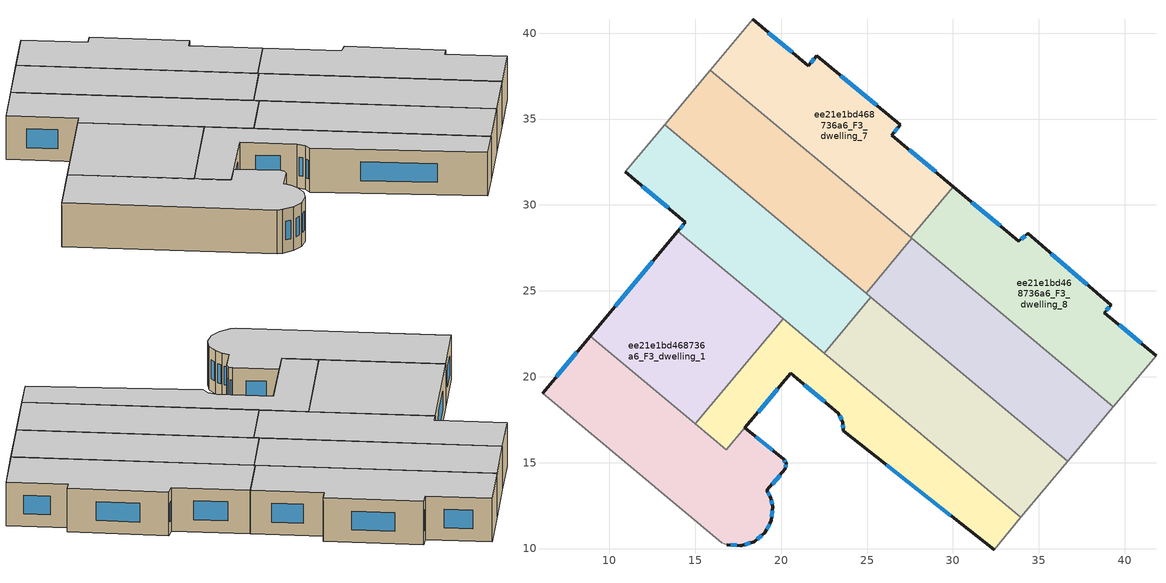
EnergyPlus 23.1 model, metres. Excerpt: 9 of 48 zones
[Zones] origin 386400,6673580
ee21e1bd468736a6_F3_dwelling_0
 floor outside (EU_floor_Construction): 20.07,15.24 17.89,17.03 20.15,15.19 20.1,15.22 z9
 floor to ee21e1bd468736a6_F2_dwelling_0 (EU_floor_Construction): 19.36,13.02 19.39,12.97 19.51,12.44 19.44,11.63 19.05,10.91 18.43,10.39 17.65,10.16 16.84,10.23 16.54,10.35 6.11,19.04 8.59,22.01 z9
 floor to ee21e1bd468736a6_F2_dwelling_1 (EU_floor_Construction): 17.89,17.03 20.07,15.24 20.1,15.22 20.15,15.19 20.29,14.96 20.24,14.63 20.16,14.53 20.13,14.51 20.11,14.5 19.17,13.38 19.36,13.02 8.59,22.01 8.89,22.37 16.81,15.76 z9
 wall outside (EU_wall_Construction): 16.84,10.23 17.65,10.16 18.43,10.39 19.05,10.91 19.44,11.63 19.51,12.44 19.39,12.97 19.17,13.38 20.24,14.63 20.29,14.96 20.15,15.19 17.89,17.03 / 8.89,22.37 6.11,19.04 z9:12
 wall adiabatic (EU_wall_Construction): 6.11,19.04 16.54,10.35 16.84,10.23 z9:12
 wall to ee21e1bd468736a6_F3_dwelling_1 (EU_wall_Construction): 15.01,17.26 8.89,22.37 z9:12
 wall to ee21e1bd468736a6_F3_dwelling_2 (EU_wall_Construction): 17.89,17.03 16.81,15.76 15.01,17.26 z9:12
 window (EU_Window_Construction): 19.33,13.09 19.24,13.26 / 19.48,12.59 19.42,12.81 / 19.46,11.86 19.49,12.21 / 19.16,11.12 19.33,11.42 / 18.61,10.54 18.87,10.76 / 17.87,10.22 18.21,10.33 / 17.07,10.21 17.42,10.18 / 8.1,21.41 6.91,19.99 / 19.5,15.72 18.54,16.51 / 20.25,15.02 20.19,15.12 / 20.26,14.72 20.28,14.86 / 19.48,13.74 19.94,14.27 z9.86:11.14
 ceiling to ee21e1bd468736a6_F4_dwelling_0 (EU_floor_Construction): 19.05,10.91 19.44,11.63 19.51,12.44 19.39,12.97 19.17,13.38 20.24,14.63 20.29,14.96 20.15,15.19 17.89,17.03 16.81,15.76 8.89,22.37 6.11,19.04 16.54,10.35 16.84,10.23 17.65,10.16 18.43,10.39 z12
ee21e1bd468736a6_F3_dwelling_1
 floor adiabatic (EU_floor_Construction): 17.81,20.61 15.01,17.26 8.89,22.37 11.69,25.72 z9
 floor to ee21e1bd468736a6_F2_dwelling_2 (EU_floor_Construction): 20.11,23.37 17.81,20.61 11.69,25.72 14,28.48 z9
 wall outside (EU_wall_Construction): 14,28.48 8.89,22.37 z9:12
 wall to ee21e1bd468736a6_F3_dwelling_2 (EU_wall_Construction): 15.01,17.26 20.11,23.37 z9:12
 wall to ee21e1bd468736a6_F3_dwelling_3 (EU_wall_Construction): 20.11,23.37 14,28.48 z9:12
 window (EU_Window_Construction): 12.54,26.73 10.35,24.11 z9.86:11.14
 ceiling to ee21e1bd468736a6_F4_dwelling_1 (EU_floor_Construction): 15.01,17.26 20.11,23.37 14,28.48 8.89,22.37 z12
ee21e1bd468736a6_F3_dwelling_2
 floor outside (EU_floor_Construction): 23.41,17.76 23.49,17.63 23.53,17.56 23.55,17.5 23.6,17.35 23.32,17.87 z9
 floor to ee21e1bd468736a6_F2_dwelling_3 (EU_floor_Construction): 33.96,11.81 32.39,9.93 23.61,16.87 23.61,16.91 23.63,17.06 23.62,17.21 23.6,17.35 23.55,17.5 23.53,17.56 23.49,17.63 23.41,17.76 23.32,17.87 23.21,17.97 23.14,18.03 21.2,19.66 22.58,21.32 z9
 floor to ee21e1bd468736a6_F2_dwelling_2 (EU_floor_Construction): 22.58,21.32 21.2,19.66 20.57,20.19 19.63,19.09 17.81,20.61 20.11,23.37 z9
 floor to ee21e1bd468736a6_F2_dwelling_1 (EU_floor_Construction): 19.63,19.09 16.81,15.76 15.01,17.26 17.81,20.61 z9
 wall outside (EU_wall_Construction): 17.89,17.03 20.57,20.19 23.32,17.87 23.6,17.35 23.61,16.87 32.39,9.93 z9:12
 wall adiabatic (EU_wall_Construction): 32.39,9.93 33.96,11.81 z9:12
 wall to ee21e1bd468736a6_F3_dwelling_4 (EU_wall_Construction): 33.96,11.81 22.5,21.38 z9:12
 wall to ee21e1bd468736a6_F3_dwelling_3 (EU_wall_Construction): 22.5,21.38 20.11,23.37 z9:12
 window (EU_Window_Construction): 26.12,14.88 29.88,11.91 / 23.6,17.21 23.6,17 / 23.4,17.72 23.52,17.5 / 21.36,19.53 22.53,18.54 / 18.66,17.94 19.8,19.29 z9.86:11.14
 ceiling to ee21e1bd468736a6_F4_dwelling_2 (EU_floor_Construction): 32.39,9.93 33.96,11.81 20.11,23.37 15.01,17.26 16.81,15.76 20.57,20.19 23.32,17.87 23.6,17.35 23.61,16.87 z12
ee21e1bd468736a6_F3_dwelling_3
 floor to ee21e1bd468736a6_F2_dwelling_4 (EU_floor_Construction): 24.95,24.87 23.09,22.64 14.86,29.51 14.42,28.98 10.93,31.93 13.22,34.67 z9
 floor to ee21e1bd468736a6_F2_dwelling_5 (EU_floor_Construction): 25.23,24.64 23.36,22.41 23.09,22.64 24.95,24.87 z9
 floor to ee21e1bd468736a6_F2_dwelling_2 (EU_floor_Construction): 23.36,22.41 22.5,21.38 14,28.48 14.86,29.51 z9
 wall outside (EU_wall_Construction): 10.93,31.93 14.42,28.98 14,28.48 z9:12
 wall adiabatic (EU_wall_Construction): 13.22,34.67 10.93,31.93 z9:12
 wall to ee21e1bd468736a6_F3_dwelling_4 (EU_wall_Construction): 22.5,21.38 25.23,24.64 z9:12
 wall to ee21e1bd468736a6_F3_dwelling_5 (EU_wall_Construction): 24.95,24.87 13.22,34.67 z9:12
 wall to ee21e1bd468736a6_F3_dwelling_6 (EU_wall_Construction): 25.23,24.64 24.95,24.87 z9:12
 window (EU_Window_Construction): 11.93,31.09 13.42,29.82 / 14.3,28.84 14.12,28.62 z9.86:11.14
 ceiling to ee21e1bd468736a6_F4_dwelling_3 (EU_floor_Construction): 22.5,21.38 25.23,24.64 13.22,34.67 10.93,31.93 14.42,28.98 14,28.48 z12
ee21e1bd468736a6_F3_dwelling_4
 floor to ee21e1bd468736a6_F2_dwelling_5 (EU_floor_Construction): 36.68,15.07 34.82,12.84 23.36,22.41 25.23,24.64 z9
 floor to ee21e1bd468736a6_F2_dwelling_3 (EU_floor_Construction): 34.82,12.84 33.96,11.81 22.58,21.32 23.44,22.35 z9
 floor to ee21e1bd468736a6_F2_dwelling_2 (EU_floor_Construction): 23.44,22.35 22.58,21.32 22.5,21.38 23.36,22.41 z9
 wall adiabatic (EU_wall_Construction): 33.96,11.81 36.68,15.07 z9:12
 wall to ee21e1bd468736a6_F3_dwelling_6 (EU_wall_Construction): 36.68,15.07 25.23,24.64 z9:12
 ceiling to ee21e1bd468736a6_F4_dwelling_4 (EU_floor_Construction): 33.96,11.81 36.68,15.07 25.23,24.64 22.5,21.38 z12
ee21e1bd468736a6_F3_dwelling_5
 floor to ee21e1bd468736a6_F2_dwelling_6 (EU_floor_Construction): 27.61,28.05 25.48,25.51 13.75,35.3 15.87,37.85 z9
 floor to ee21e1bd468736a6_F2_dwelling_4 (EU_floor_Construction): 25.48,25.51 24.95,24.87 13.22,34.67 13.75,35.3 z9
 wall to ee21e1bd468736a6_F3_dwelling_6 (EU_wall_Construction): 24.95,24.87 27.61,28.05 z9:12
 wall adiabatic (EU_wall_Construction): 15.87,37.85 13.22,34.67 z9:12
 wall to ee21e1bd468736a6_F3_dwelling_7 (EU_wall_Construction): 27.54,28.11 15.87,37.85 z9:12
 wall to ee21e1bd468736a6_F3_dwelling_8 (EU_wall_Construction): 27.61,28.05 27.54,28.11 z9:12
 ceiling to ee21e1bd468736a6_F4_dwelling_5 (EU_floor_Construction): 24.95,24.87 27.61,28.05 15.87,37.85 13.22,34.67 z12
ee21e1bd468736a6_F3_dwelling_6
 floor adiabatic (EU_floor_Construction): 39.34,18.26 37.21,15.71 25.48,25.51 27.61,28.05 z9
 floor to ee21e1bd468736a6_F2_dwelling_5 (EU_floor_Construction): 37.21,15.71 36.68,15.07 24.95,24.87 25.48,25.51 z9
 wall adiabatic (EU_wall_Construction): 36.68,15.07 39.34,18.26 z9:12
 wall to ee21e1bd468736a6_F3_dwelling_8 (EU_wall_Construction): 39.34,18.26 27.61,28.05 z9:12
 ceiling to ee21e1bd468736a6_F4_dwelling_6 (EU_floor_Construction): 36.68,15.07 39.34,18.26 27.61,28.05 24.95,24.87 z12
ee21e1bd468736a6_F3_dwelling_7
 floor to ee21e1bd468736a6_F2_dwelling_6 (EU_floor_Construction): 27.81,28.43 27.54,28.11 15.87,37.85 16.14,38.17 z9
 floor to ee21e1bd468736a6_F2_dwelling_8 (EU_floor_Construction): 26.95,34.65 26.44,34.05 30.01,31.08 27.8,28.43 16.14,38.17 18.34,40.8 21.58,38.11 22.08,38.67 z9
 floor to ee21e1bd468736a6_F2_dwelling_9 (EU_floor_Construction): 30.01,31.07 27.81,28.43 27.8,28.43 30.01,31.08 z9
 wall outside (EU_wall_Construction): 30.01,31.07 26.44,34.05 26.95,34.65 22.08,38.67 21.58,38.11 18.34,40.8 z9:12
 wall to ee21e1bd468736a6_F3_dwelling_8 (EU_wall_Construction): 27.54,28.11 30.01,31.07 z9:12
 wall adiabatic (EU_wall_Construction): 18.34,40.8 15.87,37.85 z9:12
 window (EU_Window_Construction): 26.59,34.22 26.8,34.48 / 28.99,31.92 27.46,33.2 / 20.65,38.88 19.26,40.03 / 21.94,38.51 21.72,38.27 / 25.56,35.8 23.47,37.52 z9.86:11.14
 ceiling to ee21e1bd468736a6_F4_dwelling_7 (EU_floor_Construction): 27.54,28.11 30.01,31.07 26.44,34.05 26.95,34.65 22.08,38.67 21.58,38.11 18.34,40.8 15.87,37.85 z12
ee21e1bd468736a6_F3_dwelling_8
 floor to ee21e1bd468736a6_F2_dwelling_9 (EU_floor_Construction): 39.21,24.17 38.81,23.74 41.82,21.23 39.61,18.58 27.81,28.43 30.01,31.07 33.84,27.88 34.35,28.34 z9
 floor to ee21e1bd468736a6_F2_dwelling_7 (EU_floor_Construction): 39.61,18.58 39.34,18.26 27.61,28.05 27.87,28.37 z9
 floor to ee21e1bd468736a6_F2_dwelling_6 (EU_floor_Construction): 27.87,28.37 27.61,28.05 27.54,28.11 27.81,28.43 z9
 wall outside (EU_wall_Construction): 41.82,21.23 38.81,23.74 39.21,24.17 34.35,28.34 33.84,27.88 30.01,31.07 z9:12
 wall adiabatic (EU_wall_Construction): 39.34,18.26 41.82,21.23 z9:12
 window (EU_Window_Construction): 37.82,25.36 35.74,27.15 / 38.92,23.86 39.1,24.05 / 40.96,21.94 39.67,23.02 / 32.75,28.79 31.11,30.16 / 34.2,28.21 33.98,28.01 z9.86:11.14
 ceiling to ee21e1bd468736a6_F4_dwelling_8 (EU_floor_Construction): 39.34,18.26 41.82,21.23 38.81,23.74 39.21,24.17 34.35,28.34 33.84,27.88 30.01,31.07 27.54,28.11 z12
[Building]
EU S2 Campaign: North Axis=0; Terrain=City; Solar Distribution=FullExterior
[Site:Location]
Helsinki-Vantaa.AP: Latitude=60.317; Longitude=24.963; Time Zone=2; Elevation=54.6
[SizingPeriod:WeatherFileDays]
AnnualSizingPeriod: Begin Month=1; Begin Day of Month=1; End Month=12; End Day of Month=31; Day of Week for Start Day=Monday; Use Weather File Daylight Saving Period=No; Use Weather File Rain and Snow Indicators=No
[MATERIAL]
EU_InternalMass_Material: Roughness=MediumRough; Thickness=0.1; Conductivity=1; Density=1800; Specific Heat=900; Thermal Absorptance=0.9; Solar Absorptance=0.7; Visible Absorptance=0.7
[MATERIAL:NOMASS] Roughness=MediumRough; Thermal Absorptance=0.9; Solar Absorptance=0.7; Visible Absorptance=0.7
Name | Thermal Resistance
EU_wall_NoMass | 1.10183
EU_floor_NoMass | 1.70606
[WINDOWMATERIAL:SIMPLEGLAZINGSYSTEM]
EU_Window_SimpleGlazing: UFactor=3.11035; Solar Heat Gain Coefficient=0.8; Visible Transmittance=0.8
[CONSTRUCTION]
EU_wall_Construction: EU_wall_NoMass
EU_floor_Construction: EU_floor_NoMass
EU_Window_Construction: EU_Window_SimpleGlazing
EU_InternalMass_Construction: EU_InternalMass_Material
[ZONE] Type=1; Multiplier=1; Ceiling Height=autocalculate; Floor Area=autocalculate; Part of Total Floor Area=Yes
Name | Volume
ee21e1bd468736a6_F3_dwelling_0 | 207.102
ee21e1bd468736a6_F3_dwelling_1; ee21e1bd468736a6_F3_dwelling_7 | 190.294
ee21e1bd468736a6_F3_dwelling_2 | 173.5
ee21e1bd468736a6_F3_dwelling_3 | 190.283
ee21e1bd468736a6_F3_dwelling_4 | 190.264
ee21e1bd468736a6_F3_dwelling_5 | 190.274
ee21e1bd468736a6_F3_dwelling_6 | 190.271
ee21e1bd468736a6_F3_dwelling_8 | 190.323
[INTERNALMASS] Construction=EU_InternalMass_Construction
Name | Zone or ZoneList | Surface Area
ee21e1bd468736a6_F3_dwelling_0_EU_InternalMass | ee21e1bd468736a6_F3_dwelling_0 | 69.0281
ee21e1bd468736a6_F3_dwelling_1_EU_InternalMass | ee21e1bd468736a6_F3_dwelling_1 | 63.4342
ee21e1bd468736a6_F3_dwelling_2_EU_InternalMass | ee21e1bd468736a6_F3_dwelling_2 | 57.831
ee21e1bd468736a6_F3_dwelling_3_EU_InternalMass | ee21e1bd468736a6_F3_dwelling_3 | 63.4287
ee21e1bd468736a6_F3_dwelling_4_EU_InternalMass | ee21e1bd468736a6_F3_dwelling_4 | 63.4228
ee21e1bd468736a6_F3_dwelling_5_EU_InternalMass | ee21e1bd468736a6_F3_dwelling_5 | 63.4241
ee21e1bd468736a6_F3_dwelling_6_EU_InternalMass | ee21e1bd468736a6_F3_dwelling_6 | 63.4237
ee21e1bd468736a6_F3_dwelling_7_EU_InternalMass | ee21e1bd468736a6_F3_dwelling_7 | 63.4317
ee21e1bd468736a6_F3_dwelling_8_EU_InternalMass | ee21e1bd468736a6_F3_dwelling_8 | 63.4409
[OTHEREQUIPMENT] Fuel Type=Electricity; Design Level Calculation Method=Watts/Area; Power per Zone Floor Area=1; Fraction Latent=0; Fraction Radiant=0; Fraction Lost=0; Carbon Dioxide Generation Rate=0; EndUse Subcategory=EU_Step8_InternalGains
Name | Zone or ZoneList or Space or SpaceList | Schedule
EU_Step8_InternalGain_ee21e1bd468736a6_F3_dwelling_0_f000 | ee21e1bd468736a6_F3_dwelling_0 | EU_Step8_GainSchedule_ee21e1bd468736a6_F3_dwelling_0_f000
EU_Step8_InternalGain_ee21e1bd468736a6_F3_dwelling_1_f000 | ee21e1bd468736a6_F3_dwelling_1 | EU_Step8_GainSchedule_ee21e1bd468736a6_F3_dwelling_1_f000
EU_Step8_InternalGain_ee21e1bd468736a6_F3_dwelling_2_f000 | ee21e1bd468736a6_F3_dwelling_2 | EU_Step8_GainSchedule_ee21e1bd468736a6_F3_dwelling_2_f000
EU_Step8_InternalGain_ee21e1bd468736a6_F3_dwelling_3_f000 | ee21e1bd468736a6_F3_dwelling_3 | EU_Step8_GainSchedule_ee21e1bd468736a6_F3_dwelling_3_f000
EU_Step8_InternalGain_ee21e1bd468736a6_F3_dwelling_4_f000 | ee21e1bd468736a6_F3_dwelling_4 | EU_Step8_GainSchedule_ee21e1bd468736a6_F3_dwelling_4_f000
EU_Step8_InternalGain_ee21e1bd468736a6_F3_dwelling_5_f000 | ee21e1bd468736a6_F3_dwelling_5 | EU_Step8_GainSchedule_ee21e1bd468736a6_F3_dwelling_5_f000
EU_Step8_InternalGain_ee21e1bd468736a6_F3_dwelling_6_f000 | ee21e1bd468736a6_F3_dwelling_6 | EU_Step8_GainSchedule_ee21e1bd468736a6_F3_dwelling_6_f000
EU_Step8_InternalGain_ee21e1bd468736a6_F3_dwelling_7_f000 | ee21e1bd468736a6_F3_dwelling_7 | EU_Step8_GainSchedule_ee21e1bd468736a6_F3_dwelling_7_f000
EU_Step8_InternalGain_ee21e1bd468736a6_F3_dwelling_8_f000 | ee21e1bd468736a6_F3_dwelling_8 | EU_Step8_GainSchedule_ee21e1bd468736a6_F3_dwelling_8_f000
[ZONEVENTILATION:DESIGNFLOWRATE] Schedule=EU_AlwaysOn; Design Flow Rate Calculation Method=AirChanges/Hour; Air Changes per Hour=0.756316; Ventilation Type=Natural; Fan Pressure Rise=0; Fan Total Efficiency=1; Constant Term Coefficient=1; Temperature Term Coefficient=0; Velocity Term Coefficient=0; Velocity Squared Term Coefficient=0; Minimum Indoor Temperature=-100; Maximum Indoor Temperature=100; Delta Temperature=-100; Minimum Outdoor Temperature=-100; Maximum Outdoor Temperature=100; Maximum Wind Speed=40
Name | Zone or ZoneList or Space or SpaceList
EU_ConstantAir_ee21e1bd468736a6_F3_dwelling_0 | ee21e1bd468736a6_F3_dwelling_0
EU_ConstantAir_ee21e1bd468736a6_F3_dwelling_1 | ee21e1bd468736a6_F3_dwelling_1
EU_ConstantAir_ee21e1bd468736a6_F3_dwelling_2 | ee21e1bd468736a6_F3_dwelling_2
EU_ConstantAir_ee21e1bd468736a6_F3_dwelling_3 | ee21e1bd468736a6_F3_dwelling_3
EU_ConstantAir_ee21e1bd468736a6_F3_dwelling_4 | ee21e1bd468736a6_F3_dwelling_4
EU_ConstantAir_ee21e1bd468736a6_F3_dwelling_5 | ee21e1bd468736a6_F3_dwelling_5
EU_ConstantAir_ee21e1bd468736a6_F3_dwelling_6 | ee21e1bd468736a6_F3_dwelling_6
EU_ConstantAir_ee21e1bd468736a6_F3_dwelling_7 | ee21e1bd468736a6_F3_dwelling_7
EU_ConstantAir_ee21e1bd468736a6_F3_dwelling_8 | ee21e1bd468736a6_F3_dwelling_8
[HVACTEMPLATE:ZONE:IDEALLOADSAIRSYSTEM] System Availability Schedule=EU_AlwaysOn; Maximum Heating Supply Air Temperature=50; Minimum Cooling Supply Air Temperature=13; Maximum Heating Supply Air Humidity Ratio=0.0156; Minimum Cooling Supply Air Humidity Ratio=0.0077; Heating Limit=NoLimit; Cooling Limit=NoLimit; Heating Availability Schedule=EU_AlwaysOn; Cooling Availability Schedule=EU_CoolingOff; Dehumidification Control Type=ConstantSensibleHeatRatio; Cooling Sensible Heat Ratio=0.7; Dehumidification Setpoint=60; Humidification Control Type=None; Humidification Setpoint=30; Outdoor Air Method=None; Outdoor Air Flow Rate per Person=0.00944; Outdoor Air Flow Rate per Zone Floor Area=0; Outdoor Air Flow Rate per Zone=0; Demand Controlled Ventilation Type=None; Outdoor Air Economizer Type=NoEconomizer; Heat Recovery Type=None; Sensible Heat Recovery Effectiveness=0.7; Latent Heat Recovery Effectiveness=0.65
Name | Template Thermostat
ee21e1bd468736a6_F3_dwelling_0 | EU_HeatOnly_ee21e1bd468736a6_F3_dwelling_0
ee21e1bd468736a6_F3_dwelling_1 | EU_HeatOnly_ee21e1bd468736a6_F3_dwelling_1
ee21e1bd468736a6_F3_dwelling_2 | EU_HeatOnly_ee21e1bd468736a6_F3_dwelling_2
ee21e1bd468736a6_F3_dwelling_3 | EU_HeatOnly_ee21e1bd468736a6_F3_dwelling_3
ee21e1bd468736a6_F3_dwelling_4 | EU_HeatOnly_ee21e1bd468736a6_F3_dwelling_4
ee21e1bd468736a6_F3_dwelling_5 | EU_HeatOnly_ee21e1bd468736a6_F3_dwelling_5
ee21e1bd468736a6_F3_dwelling_6 | EU_HeatOnly_ee21e1bd468736a6_F3_dwelling_6
ee21e1bd468736a6_F3_dwelling_7 | EU_HeatOnly_ee21e1bd468736a6_F3_dwelling_7
ee21e1bd468736a6_F3_dwelling_8 | EU_HeatOnly_ee21e1bd468736a6_F3_dwelling_8
[SIZING:ZONE] Zone Cooling Design Supply Air Temperature Input Method=SupplyAirTemperature; Zone Cooling Design Supply Air Temperature=13; Zone Heating Design Supply Air Temperature Input Method=SupplyAirTemperature; Zone Heating Design Supply Air Temperature=50; Zone Cooling Design Supply Air Humidity Ratio=0.008; Zone Heating Design Supply Air Humidity Ratio=0.008; Cooling Design Air Flow Method=DesignDay; Cooling Design Air Flow Rate=0; Cooling Minimum Air Flow per Zone Floor Area=0.000762; Cooling Minimum Air Flow=0; Cooling Minimum Air Flow Fraction=0.2; Heating Design Air Flow Method=DesignDay; Heating Design Air Flow Rate=0; Heating Maximum Air Flow per Zone Floor Area=0.002032; Heating Maximum Air Flow=0.141576; Heating Maximum Air Flow Fraction=0.3; Account for Dedicated Outdoor Air System=No; Dedicated Outdoor Air System Control Strategy=NeutralSupplyAir; Dedicated Outdoor Air Low Setpoint Temperature for Design=autosize; Dedicated Outdoor Air High Setpoint Temperature for Design=autosize; Zone Load Sizing Method=Sensible Load Only No Latent Load; Zone Latent Cooling Design Supply Air Humidity Ratio Input Method=HumidityRatioDifference; Zone Cooling Design Supply Air Humidity Ratio Difference=0.005; Zone Latent Heating Design Supply Air Humidity Ratio Input Method=HumidityRatioDifference; Zone Humidification Design Supply Air Humidity Ratio Difference=0.005
ee21e1bd468736a6_F3_dwelling_0; ee21e1bd468736a6_F3_dwelling_1; ee21e1bd468736a6_F3_dwelling_2; ee21e1bd468736a6_F3_dwelling_3; ee21e1bd468736a6_F3_dwelling_4; ee21e1bd468736a6_F3_dwelling_5; ee21e1bd468736a6_F3_dwelling_6; ee21e1bd468736a6_F3_dwelling_7; ee21e1bd468736a6_F3_dwelling_8
[SCHEDULE:CONSTANT]
Name | Hourly Value
EU_AlwaysOn | 1
EU_CoolingOff | 0
[SCHEDULE:FILE] Column Number=1; Rows to Skip at Top=0; Number of Hours of Data=8760; Column Separator=Comma; Interpolate to Timestep=No; Minutes per Item=60; Adjust Schedule for Daylight Savings=Yes
Name | File
EU_Step8_GainSchedule_ee21e1bd468736a6_F3_dwelling_0_f000 | ../../schedules/ee21e1bd468736a6/ee21e1bd468736a6_F3_dwelling_0_f000_gain.csv
EU_Step8_GainSchedule_ee21e1bd468736a6_F3_dwelling_1_f000 | ../../schedules/ee21e1bd468736a6/ee21e1bd468736a6_F3_dwelling_1_f000_gain.csv
EU_Step8_GainSchedule_ee21e1bd468736a6_F3_dwelling_2_f000 | ../../schedules/ee21e1bd468736a6/ee21e1bd468736a6_F3_dwelling_2_f000_gain.csv
EU_Step8_GainSchedule_ee21e1bd468736a6_F3_dwelling_3_f000 | ../../schedules/ee21e1bd468736a6/ee21e1bd468736a6_F3_dwelling_3_f000_gain.csv
EU_Step8_GainSchedule_ee21e1bd468736a6_F3_dwelling_4_f000 | ../../schedules/ee21e1bd468736a6/ee21e1bd468736a6_F3_dwelling_4_f000_gain.csv
EU_Step8_GainSchedule_ee21e1bd468736a6_F3_dwelling_5_f000 | ../../schedules/ee21e1bd468736a6/ee21e1bd468736a6_F3_dwelling_5_f000_gain.csv
EU_Step8_GainSchedule_ee21e1bd468736a6_F3_dwelling_6_f000 | ../../schedules/ee21e1bd468736a6/ee21e1bd468736a6_F3_dwelling_6_f000_gain.csv
EU_Step8_GainSchedule_ee21e1bd468736a6_F3_dwelling_7_f000 | ../../schedules/ee21e1bd468736a6/ee21e1bd468736a6_F3_dwelling_7_f000_gain.csv
EU_Step8_GainSchedule_ee21e1bd468736a6_F3_dwelling_8_f000 | ../../schedules/ee21e1bd468736a6/ee21e1bd468736a6_F3_dwelling_8_f000_gain.csv
